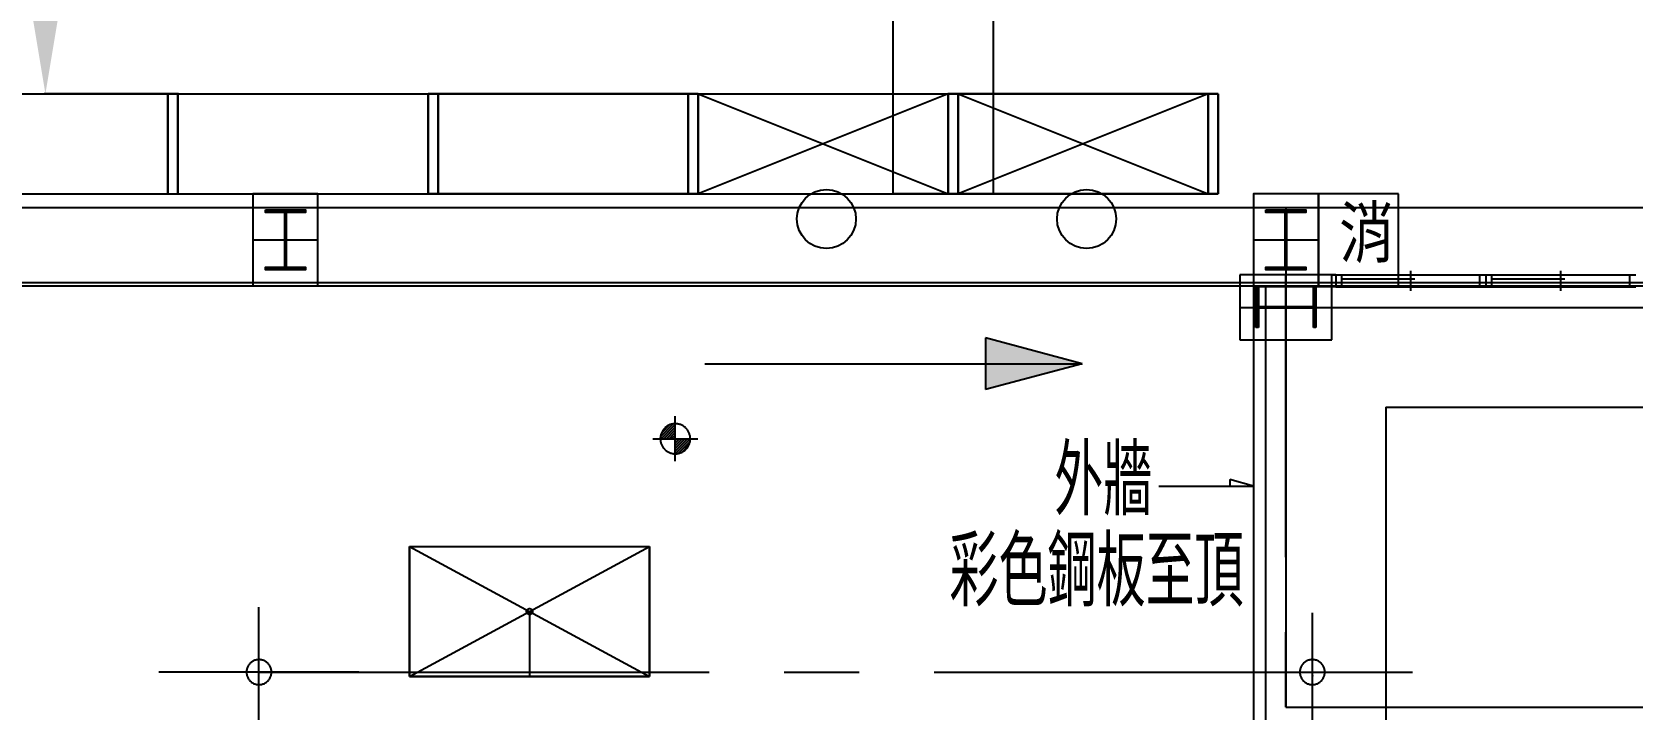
# Model space of a CAD drawing. Extents: x -40736 to 367926, y -65544 to 37405.
# Drawn here: x 352138 to 353738, y -50145 to -49468 of the extents above; entities that cross this region are included whole.
import ezdxf

# ---------------------------------------------------------------- set-up
doc = ezdxf.new("R2010")
doc.units = 0
doc.header["$LTSCALE"] = 600
doc.header["$MEASUREMENT"] = 0
doc.linetypes.add('CENTER2', pattern=[1.125, 0.75, -0.125, 0.125, -0.125])
doc.layers.get('0').update_dxf_attribs({"linetype": 'CONTINUOUS'})
doc.layers.get('DEFPOINTS').update_dxf_attribs({"linetype": 'CONTINUOUS'})
for name, color, linetype in [('1', 1, 'CONTINUOUS'), ('C6', 6, 'CONTINUOUS'), ('底圖', 253, 'CONTINUOUS'), ('消防箱', 121, 'CONTINUOUS'), ('線槽', 6, 'CONTINUOUS'), ('重型货架', 5, 'CONTINUOUS')]:
    doc.layers.add(name, color=color, linetype=linetype)
doc.styles.add('asd', font='KAIU.TTF', dxfattribs={"width": 0.8})
doc.styles.add('CHINESET', font='ISOCP.SHX', dxfattribs={"width": 0.7, "bigfont": 'CHINESET.SHX'})
doc.styles.get("Standard").update_dxf_attribs({"font": 'txt.shx', "width": 0.75, "bigfont": 'chineset.shx'})
doc.dimstyles.new('a', dxfattribs={"dimtxt": 100, "dimasz": 100, "dimexe": 1.25, "dimexo": 20, "dimtad": 1, "dimdec": 0, "dimdsep": 46, "dimtxsty": 'Standard', "dimcen": 2.5, "dimclrd": 3, "dimclre": 3, "dimclrt": 1, "dimadec": 0, "dimazin": 0, "dimtfac": 1, "dimtdec": 0, "dimtmove": 0, "dimatfit": 3, "dimfxl": 0, "dimarcsym": 0})

# ---------------------------------------------------------------- blocks, each defined once
blk = doc.blocks.new('*X413')
at = {"layer": 'C6', "color": 0}
for p, q in [((11763.7, 29453.8), (11764.5, 29454.6)), ((11763.7, 29452.9), (11765.3, 29454.6)), ((11764.6, 29452.1), (11767.1, 29454.6)), ((11765.5, 29452.1), (11768, 29454.6)), ((11767.3, 29452.1), (11769.8, 29454.6)), ((11768.1, 29452.1), (11770.6, 29454.6)), ((11769.9, 29452.1), (11772.4, 29454.6)), ((11770.8, 29452.1), (11773.3, 29454.6)), ((11772.6, 29452.1), (11775.1, 29454.6)), ((11773.4, 29452.1), (11775.9, 29454.6)), ((11775.2, 29452.1), (11777.7, 29454.6)), ((11776.1, 29452.1), (11778.6, 29454.6)), ((11777.9, 29452.1), (11780.4, 29454.6)), ((11778.7, 29452.1), (11781.2, 29454.6)), ((11780.5, 29452.1), (11783, 29454.6)), ((11781.4, 29452.1), (11783.9, 29454.6)), ((11782.9, 29451.8), (11785.7, 29454.6)), ((11782.9, 29450.9), (11786.5, 29454.6)), ((11782.9, 29449.1), (11784.5, 29450.7)), ((11782.9, 29448.2), (11784.5, 29449.8)), ((11782.9, 29446.5), (11784.5, 29448.1)), ((11782.9, 29445.6), (11784.5, 29447.2)), ((11785.8, 29452.1), (11788.3, 29454.6)), ((11786.7, 29452.1), (11789.2, 29454.6)), ((11788.5, 29452.1), (11791, 29454.6)), ((11789.4, 29452.1), (11791.9, 29454.6)), ((11791.1, 29452.1), (11793.6, 29454.6)), ((11792, 29452.1), (11794.5, 29454.6)), ((11793.8, 29452.1), (11796.3, 29454.6)), ((11794.7, 29452.1), (11797.2, 29454.6)), ((11796.4, 29452.1), (11798.9, 29454.6)), ((11797.3, 29452.1), (11799.8, 29454.6)), ((11799.1, 29452.1), (11801.6, 29454.6)), ((11800, 29452.1), (11802.5, 29454.6)), ((11801.7, 29452.1), (11803.7, 29454)), ((11802.6, 29452.1), (11803.7, 29453.1)), ((11782.9, 29443.8), (11784.5, 29445.4)), ((11782.9, 29442.9), (11784.5, 29444.5)), ((11782.9, 29441.2), (11784.5, 29442.8)), ((11782.9, 29440.3), (11784.5, 29441.9)), ((11782.9, 29438.5), (11784.5, 29440.1)), ((11782.9, 29437.6), (11784.5, 29439.2)), ((11782.9, 29435.9), (11784.5, 29437.5)), ((11782.9, 29435), (11784.5, 29436.6)), ((11782.9, 29433.2), (11784.5, 29434.8)), ((11782.9, 29432.3), (11784.5, 29433.9)), ((11782.9, 29430.6), (11784.5, 29432.2)), ((11782.9, 29429.7), (11784.5, 29431.3)), ((11782.9, 29427.9), (11784.5, 29429.5)), ((11782.9, 29427), (11784.5, 29428.6)), ((11782.9, 29425.3), (11784.5, 29426.9)), ((11782.9, 29424.4), (11784.5, 29426)), ((11782.9, 29422.6), (11784.5, 29424.2)), ((11782.9, 29421.7), (11784.5, 29423.3)), ((11782.9, 29420), (11784.5, 29421.6)), ((11782.9, 29419.1), (11784.5, 29420.7)), ((11782.9, 29417.3), (11784.5, 29418.9)), ((11782.9, 29416.4), (11784.5, 29418)), ((11782.9, 29414.6), (11784.5, 29416.2)), ((11782.9, 29413.8), (11784.5, 29415.4)), ((11782.9, 29412), (11784.5, 29413.6)), ((11782.9, 29411.1), (11784.5, 29412.7)), ((11782.9, 29409.3), (11784.5, 29410.9)), ((11782.9, 29408.5), (11784.5, 29410.1)), ((11782.9, 29406.7), (11784.5, 29408.3)), ((11782.9, 29405.8), (11784.5, 29407.4)), ((11782.9, 29404), (11784.5, 29405.6)), ((11782.9, 29403.2), (11784.5, 29404.8)), ((11782.9, 29401.4), (11784.5, 29403)), ((11782.9, 29400.5), (11784.5, 29402.1)), ((11782.9, 29398.7), (11784.5, 29400.3)), ((11782.9, 29397.9), (11784.5, 29399.5)), ((11763.7, 29395.4), (11765.3, 29397.1)), ((11763.7, 29394.6), (11766.2, 29397.1)), ((11765.4, 29394.6), (11767.9, 29397.1)), ((11766.3, 29394.6), (11768.8, 29397.1)), ((11768.1, 29394.6), (11770.6, 29397.1)), ((11769, 29394.6), (11771.5, 29397.1)), ((11770.7, 29394.6), (11773.2, 29397.1)), ((11771.6, 29394.6), (11774.1, 29397.1)), ((11773.4, 29394.6), (11775.9, 29397.1)), ((11774.3, 29394.6), (11776.8, 29397.1)), ((11776, 29394.6), (11778.5, 29397.1)), ((11776.9, 29394.6), (11779.4, 29397.1)), ((11778.7, 29394.6), (11781.2, 29397.1)), ((11779.6, 29394.6), (11782.1, 29397.1)), ((11781.3, 29394.6), (11784.5, 29397.7)), ((11782.2, 29394.6), (11784.7, 29397.1)), ((11784, 29394.6), (11786.5, 29397.1)), ((11784.9, 29394.6), (11787.4, 29397.1)), ((11786.7, 29394.6), (11789.2, 29397.1)), ((11787.5, 29394.6), (11790, 29397.1)), ((11789.3, 29394.6), (11791.8, 29397.1)), ((11790.2, 29394.6), (11792.7, 29397.1)), ((11792, 29394.6), (11794.5, 29397.1)), ((11792.8, 29394.6), (11795.3, 29397.1)), ((11794.6, 29394.6), (11797.1, 29397.1)), ((11795.5, 29394.6), (11798, 29397.1)), ((11797.3, 29394.6), (11799.8, 29397.1)), ((11798.1, 29394.6), (11800.6, 29397.1)), ((11799.9, 29394.6), (11802.4, 29397.1)), ((11800.8, 29394.6), (11803.3, 29397.1)), ((11802.6, 29394.6), (11803.7, 29395.7)), ((11803.4, 29394.6), (11803.7, 29394.8))]:
    blk.add_line(p, q, dxfattribs=at)
blk = doc.blocks.new('*U537')
at = {"color": 1, "linetype": 'Continuous'}
blk.add_line((-32.5, 0), (32.5, 0), dxfattribs=at)
at = {"color": 1}
blk.add_lwpolyline([(-32.5, -46), (32.5, -46), (32.5, 46), (-32.5, 46)], close=True, dxfattribs=at)
blk.add_lwpolyline([(-20, 30), (20, 30), (20, 27.5), (0.8, 27.5), (0.8, -27.5), (20, -27.5), (20, -30), (-20, -30), (-20, -27.5), (-0.8, -27.5), (-0.8, 27.5), (-20, 27.5), (-20, 30)], dxfattribs=at)
blk.add_blockref('*X413', (-11783.7, -29424.6), dxfattribs=at)
blk = doc.blocks.new('*U538')
at = {"color": 0, "linetype": 'ByBlock', "lineweight": -2}
blk.add_blockref('*U537', (0, -10000), dxfattribs=at)
blk = doc.blocks.new('*U531')
at = {"color": 0}
blk.add_blockref('*U538', (0, 5000), dxfattribs=at)
blk = doc.blocks.new('*U532')
at = {"layer": '1', "color": 0, "linetype": 'ByBlock', "lineweight": -2}
for p in [(4000, 0), (5000, 0)]:
    blk.add_blockref('*U531', p, dxfattribs=at)
blk = doc.blocks.new('A$C40B60668')
at = {"layer": '消防箱'}
for p, q in [((0, 92), (0, 0)), ((80, 92), (0, 92)), ((80, 0), (80, 92)), ((80, 0), (80, 92)), ((0, 0), (80, 0))]:
    blk.add_line(p, q, dxfattribs=at)
at = {"layer": '消防箱', "insert": (20.9, 78.4), "char_height": 50, "attachment_point": 1, "style": 'asd'}
blk.add_mtext_dynamic_manual_height_columns('消', width=33.596, gutter_width=500, heights=[0], dxfattribs=at)
blk = doc.blocks.new('*D636')
at = {"color": 3, "lineweight": -2}
for p, q in [((352284.4, -49079.8), (352150.1, -49079.8)), ((352151.3, -49179.8), (352151.3, -49429.8)), ((352284.4, -49529.8), (352150.1, -49529.8))]:
    blk.add_line(p, q, dxfattribs=at)
at = {"color": 3}
for points in [[(352134.7, -49179.8), (352168, -49179.8), (352151.3, -49079.8)], [(352134.7, -49429.8), (352168, -49429.8), (352151.3, -49529.8)]]:
    blk.add_solid(points, dxfattribs=at)
at = {"layer": 'DEFPOINTS', "color": 0}
for p in [(352304.4, -49079.8), (352151.3, -49529.8), (352304.4, -49529.8)]:
    blk.add_point(p, dxfattribs=at)
at = {"color": 1, "insert": (352100.7, -49304.8), "char_height": 100, "attachment_point": 5, "rotation": 90}
blk.add_mtext('450', dxfattribs=at)
blk = doc.blocks.new('A$C5BA835FB')
at = {"layer": '重型货架', "color": 2, "linetype": 'Continuous'}
for p, q in [((0, 100), (270, 100)), ((0, 100), (0, 0)), ((10, 100), (10, 0)), ((260, 0), (260, 100)), ((270, 0), (270, 100)), ((0, 0), (270, 0))]:
    blk.add_line(p, q, dxfattribs=at)
blk = doc.blocks.new('A$C280033E6')
at = {"layer": '重型货架', "linetype": 'Continuous'}
for p, q in [((-1, 100), (269, 100)), ((-1, 100), (-1, 0)), ((9, 100), (9, 0)), ((259, 0), (259, 100)), ((269, 0), (269, 100)), ((-1, 0), (269, 0))]:
    blk.add_line(p, q, dxfattribs=at)

msp = doc.modelspace()

# ---------------------------------------------------------------- linework, layer by layer
for p, q in [((352803.78957, -49529.79681), (353053.78957, -49629.79681)), ((353053.78957, -49529.79681), (352803.78957, -49629.79681)), ((353063.78957, -49529.79681), (353313.78957, -49629.79681)), ((353313.78957, -49529.79681), (353063.78957, -49629.79681))]:
    msp.add_line(p, q)
at = {"color": 0}
msp.add_lwpolyline([(360437.28956, -32043.29681), (348358.78957, -32043.29681), (348358.78957, -49721.79681), (360437.28956, -49721.79681)], close=True, dxfattribs=at)
for centre in [(352932.06794, -49654.91536), (353192.06794, -49654.91536)]:
    msp.add_circle(centre, 29.47939)
at = {"layer": '底圖', "color": 253}
for p, q in [((337391.29017, -49643.31765), (353391.28837, -49643.31765)), ((353391.28837, -49643.31765), (353391.28837, -50143.31765)), ((353391.28837, -49643.31765), (355391.28837, -49643.31765)), ((337466.29017, -49718.31765), (355466.28837, -49718.31765)), ((353090.96461, -49773.90412), (353090.96461, -49825.66793)), ((353187.55719, -49799.78602), (353090.96461, -49773.90412)), ((352810.39811, -49799.78602), (353187.55719, -49799.78602)), ((353187.55719, -49799.78602), (353090.96461, -49825.66793)), ((353491.28837, -49843.31765), (353491.28837, -52893.31765)), ((353491.28837, -49843.31765), (354291.28837, -49843.31765)), ((353391.28837, -50143.31765), (354391.28837, -50143.31765))]:
    msp.add_line(p, q, dxfattribs=at)
at = {"layer": '底圖', "linetype": 'CENTER2'}
for p, q in [((353516.28956, -49726.83166), (353516.28956, -49706.83166)), ((353666.28956, -49726.83166), (353666.28956, -49706.83166)), ((353437.28956, -49710.83166), (353345.28956, -49710.83166)), ((353345.28956, -49710.83166), (353345.28956, -49775.83166)), ((353358.78956, -49710.83166), (353358.78956, -50334.33166)), ((353441.28956, -49710.83166), (353358.78956, -49710.83166)), ((353441.28956, -49722.83166), (353358.78956, -49722.83166)), ((353361.28956, -49763.33166), (353361.28956, -49723.33166)), ((353361.28956, -49723.33166), (353363.78956, -49723.33166)), ((353363.78956, -49725.26886), (353361.85237, -49723.33166)), ((353363.78956, -49724.38498), (353362.73625, -49723.33166)), ((353363.78956, -49723.33166), (353363.78956, -49742.53166)), ((353370.78956, -49722.83166), (353370.78956, -50334.33166)), ((353391.28956, -49775.83166), (353391.28956, -49710.83166)), ((353418.78956, -49742.53166), (353418.78956, -49723.33166)), ((353418.78956, -49723.33166), (353421.28956, -49723.33166)), ((353421.28956, -49724.43255), (353420.18868, -49723.33166)), ((353421.28956, -49723.54867), (353421.07256, -49723.33166)), ((353421.28956, -49723.33166), (353421.28956, -49763.33166)), ((353437.28956, -49710.83166), (353441.28956, -49710.83166)), ((353437.28956, -49775.83166), (353437.28956, -49710.83166)), ((353441.28956, -49710.83166), (353441.28956, -49722.83166)), ((353441.28956, -49710.83166), (353591.28956, -49710.83166)), ((353441.28956, -49722.83166), (353591.28956, -49722.83166)), ((353447.28956, -49722.83166), (353447.28956, -49710.83166)), ((353447.28956, -49714.83166), (353520.28956, -49714.83166)), ((353585.28956, -49718.83166), (353512.28956, -49718.83166)), ((353585.28956, -49722.83166), (353585.28956, -49710.83166)), ((353591.28956, -49710.83166), (353591.28956, -49722.83166)), ((353591.28956, -49710.83166), (353591.28956, -49722.83166)), ((353591.28956, -49710.83166), (353741.28956, -49710.83166)), ((353591.28956, -49722.83166), (353741.28956, -49722.83166)), ((353597.28956, -49722.83166), (353597.28956, -49710.83166)), ((353597.28956, -49714.83166), (353670.28956, -49714.83166)), ((353735.28956, -49718.83166), (353662.28956, -49718.83166)), ((353735.28956, -49722.83166), (353735.28956, -49710.83166)), ((353363.78956, -49727.03663), (353361.28956, -49724.53663)), ((353363.78956, -49727.92051), (353361.28956, -49725.42051)), ((353363.78956, -49729.68828), (353361.28956, -49727.18828)), ((353363.78956, -49730.57216), (353361.28956, -49728.07216)), ((353363.78956, -49732.33993), (353361.28956, -49729.83993)), ((353363.78956, -49733.22381), (353361.28956, -49730.72381)), ((353363.78956, -49734.99158), (353361.28956, -49732.49158)), ((353363.78956, -49735.87546), (353361.28956, -49733.37546)), ((353363.78956, -49737.64323), (353361.28956, -49735.14323)), ((353363.78956, -49738.52711), (353361.28956, -49736.02711)), ((353363.78956, -49740.29488), (353361.28956, -49737.79488)), ((353363.78956, -49741.17876), (353361.28956, -49738.67876)), ((353421.28956, -49726.20032), (353418.78956, -49723.70032)), ((353421.28956, -49727.0842), (353418.78956, -49724.5842)), ((353421.28956, -49728.85197), (353418.78956, -49726.35197)), ((353421.28956, -49729.73585), (353418.78956, -49727.23585)), ((353421.28956, -49731.50362), (353418.78956, -49729.00362)), ((353421.28956, -49732.3875), (353418.78956, -49729.8875)), ((353421.28956, -49734.15527), (353418.78956, -49731.65527)), ((353421.28956, -49735.03915), (353418.78956, -49732.53915)), ((353421.28956, -49736.80692), (353418.78956, -49734.30692)), ((353421.28956, -49737.6908), (353418.78956, -49735.1908)), ((353421.28956, -49739.45857), (353418.78956, -49736.95857)), ((353421.28956, -49740.34245), (353418.78956, -49737.84245)), ((353345.28956, -49743.33166), (353437.28956, -49743.33166)), ((353364.9747, -49744.13166), (353361.28956, -49740.44653)), ((353364.09081, -49744.13166), (353361.28956, -49741.33041)), ((353363.78956, -49745.59818), (353361.28956, -49743.09818)), ((353363.78956, -49746.48206), (353361.28956, -49743.98206)), ((353363.78956, -49748.24983), (353361.28956, -49745.74983)), ((353363.78956, -49749.13371), (353361.28956, -49746.63371)), ((353363.78956, -49750.90148), (353361.28956, -49748.40148)), ((353363.78956, -49751.78537), (353361.28956, -49749.28537)), ((353363.78956, -49753.55313), (353361.28956, -49751.05313)), ((353363.78956, -49754.43702), (353361.28956, -49751.93702)), ((353363.78956, -49756.20478), (353361.28956, -49753.70478)), ((353363.78956, -49757.08867), (353361.28956, -49754.58867)), ((353363.78956, -49742.53166), (353418.78956, -49742.53166)), ((353418.78956, -49744.13166), (353363.78956, -49744.13166)), ((353363.78956, -49744.13166), (353363.78956, -49763.33166)), ((353366.74247, -49744.13166), (353365.14247, -49742.53166)), ((353367.62635, -49744.13166), (353366.02635, -49742.53166)), ((353369.39412, -49744.13166), (353367.79412, -49742.53166)), ((353370.278, -49744.13166), (353368.678, -49742.53166)), ((353372.04577, -49744.13166), (353370.44577, -49742.53166)), ((353372.92965, -49744.13166), (353371.32965, -49742.53166)), ((353374.69742, -49744.13166), (353373.09742, -49742.53166)), ((353375.5813, -49744.13166), (353373.9813, -49742.53166)), ((353377.34907, -49744.13166), (353375.74907, -49742.53166)), ((353378.23295, -49744.13166), (353376.63295, -49742.53166)), ((353380.00072, -49744.13166), (353378.40072, -49742.53166)), ((353380.8846, -49744.13166), (353379.2846, -49742.53166)), ((353382.65237, -49744.13166), (353381.05237, -49742.53166)), ((353383.53625, -49744.13166), (353381.93625, -49742.53166)), ((353385.30402, -49744.13166), (353383.70402, -49742.53166)), ((353386.1879, -49744.13166), (353384.5879, -49742.53166)), ((353387.95567, -49744.13166), (353386.35567, -49742.53166)), ((353388.83955, -49744.13166), (353387.23955, -49742.53166)), ((353390.60732, -49744.13166), (353389.00732, -49742.53166)), ((353391.4912, -49744.13166), (353389.8912, -49742.53166)), ((353391.28956, -49743.33166), (357391.28956, -49743.33166)), ((353391.28956, -51343.33166), (353391.28956, -49743.33166)), ((353393.25897, -49744.13166), (353391.65897, -49742.53166)), ((353394.14285, -49744.13166), (353392.54285, -49742.53166)), ((353395.91062, -49744.13166), (353394.31062, -49742.53166)), ((353396.7945, -49744.13166), (353395.1945, -49742.53166)), ((353398.56227, -49744.13166), (353396.96227, -49742.53166)), ((353399.44615, -49744.13166), (353397.84615, -49742.53166)), ((353401.21392, -49744.13166), (353399.61392, -49742.53166)), ((353402.0978, -49744.13166), (353400.4978, -49742.53166)), ((353403.86557, -49744.13166), (353402.26557, -49742.53166)), ((353404.74945, -49744.13166), (353403.14945, -49742.53166)), ((353406.51722, -49744.13166), (353404.91722, -49742.53166)), ((353407.40111, -49744.13166), (353405.80111, -49742.53166)), ((353409.16887, -49744.13166), (353407.56887, -49742.53166)), ((353410.05276, -49744.13166), (353408.45276, -49742.53166)), ((353411.82052, -49744.13166), (353410.22052, -49742.53166)), ((353412.70441, -49744.13166), (353411.10441, -49742.53166)), ((353414.47217, -49744.13166), (353412.87217, -49742.53166)), ((353415.35606, -49744.13166), (353413.75606, -49742.53166)), ((353417.12382, -49744.13166), (353415.52382, -49742.53166)), ((353418.00771, -49744.13166), (353416.40771, -49742.53166)), ((353421.28956, -49745.64576), (353418.17547, -49742.53166)), ((353421.28956, -49742.11022), (353418.78956, -49739.61022)), ((353421.28956, -49742.9941), (353418.78956, -49740.4941)), ((353421.28956, -49744.76187), (353418.78956, -49742.26187)), ((353418.78956, -49763.33166), (353418.78956, -49744.13166)), ((353421.28956, -49747.41352), (353418.78956, -49744.91352)), ((353421.28956, -49748.29741), (353418.78956, -49745.79741)), ((353421.28956, -49750.06517), (353418.78956, -49747.56517)), ((353421.28956, -49750.94906), (353418.78956, -49748.44906)), ((353421.28956, -49752.71682), (353418.78956, -49750.21682)), ((353421.28956, -49753.60071), (353418.78956, -49751.10071)), ((353421.28956, -49755.36847), (353418.78956, -49752.86847)), ((353421.28956, -49756.25236), (353418.78956, -49753.75236)), ((353363.78956, -49758.85643), (353361.28956, -49756.35643)), ((353363.78956, -49759.74032), (353361.28956, -49757.24032)), ((353363.78956, -49761.50808), (353361.28956, -49759.00808)), ((353363.78956, -49762.39197), (353361.28956, -49759.89197)), ((353362.96149, -49763.33166), (353361.28956, -49761.65973)), ((353362.07761, -49763.33166), (353361.28956, -49762.54362)), ((353363.78956, -49763.33166), (353361.28956, -49763.33166)), ((353421.28956, -49758.02012), (353418.78956, -49755.52012)), ((353421.28956, -49758.90401), (353418.78956, -49756.40401)), ((353421.28956, -49760.67177), (353418.78956, -49758.17177)), ((353421.28956, -49761.55566), (353418.78956, -49759.05566)), ((353421.28956, -49763.32342), (353418.78956, -49760.82342)), ((353420.41392, -49763.33166), (353418.78956, -49761.70731)), ((353421.28956, -49763.33166), (353418.78956, -49763.33166)), ((353345.28956, -49775.83166), (353437.28956, -49775.83166)), ((352766.11184, -49872.74297), (352778.92648, -49859.92834)), ((352766.71822, -49874.78824), (352780.97175, -49860.53472)), ((352767.08449, -49869.11868), (352775.30218, -49860.90098)), ((352769.36988, -49874.78824), (352780.97175, -49863.18637)), ((352772.02153, -49874.78824), (352780.97175, -49865.83802)), ((352780.97175, -49859.78824), (352780.97175, -49852.28824)), ((352780.97175, -49874.78824), (352780.97175, -49859.78824)), ((352758.47175, -49874.78824), (352765.97175, -49874.78824)), ((352765.97175, -49874.78824), (352780.97175, -49874.78824)), ((352774.67318, -49874.78824), (352780.97175, -49868.48967)), ((352777.32483, -49874.78824), (352780.97175, -49871.14132)), ((352779.97648, -49874.78824), (352780.97175, -49873.79297)), ((352780.97175, -49889.78824), (352780.97175, -49874.78824)), ((352780.97175, -49874.78824), (352795.88638, -49874.78824)), ((352780.97175, -49876.44462), (352782.62813, -49874.78824)), ((352780.97175, -49879.09627), (352785.27978, -49874.78824)), ((352780.97175, -49881.74792), (352787.93143, -49874.78824)), ((352780.97175, -49884.39957), (352790.58308, -49874.78824)), ((352780.97175, -49887.05122), (352793.23473, -49874.78824)), ((352780.97175, -49889.70287), (352795.88638, -49874.78824)), ((352783.80876, -49889.51751), (352795.70102, -49877.62525)), ((352787.86998, -49888.10795), (352794.29145, -49881.68647)), ((352795.88638, -49874.78824), (352795.97151, -49874.70311)), ((352795.88638, -49874.78824), (352803.47175, -49874.78824)), ((352780.88662, -49889.788), (352780.97175, -49889.70287)), ((352780.88662, -49889.788), (352780.97175, -49889.70287)), ((352780.97175, -49897.28824), (352780.97175, -49889.78824)), ((353264.48048, -49922.31089), (353358.78956, -49922.31089)), ((353358.78956, -49922.31089), (353335.19852, -49915.60086)), ((353335.19852, -49915.60086), (353335.19852, -49922.31089)), ((352515.29983, -49982.67083), (352515.29983, -50112.67083)), ((352515.29983, -49982.67083), (352755.29983, -49982.67083)), ((352515.29983, -50112.67083), (352515.29983, -49982.67083)), ((352515.29983, -49982.67083), (352755.29983, -50112.67083)), ((352515.29983, -50112.67083), (352755.29983, -49982.67083)), ((352755.29983, -50112.67083), (352755.29983, -49982.67083)), ((352755.29983, -49982.67083), (352755.29983, -50112.67083)), ((352364.77426, -50343.33166), (352364.77426, -50043.34478)), ((352635.29983, -50047.67083), (352635.29983, -50112.67083)), ((353417.77425, -50343.33166), (353417.77425, -50048.98847)), ((352464.77426, -50108.22282), (352264.77426, -50108.22282)), ((352364.77426, -50108.22282), (353417.77425, -50108.22282)), ((352515.29983, -50112.67083), (352755.29983, -50112.67083)), ((352755.29983, -50112.67083), (352515.29983, -50112.67083)), ((353317.77425, -50108.22282), (353517.77425, -50108.22282))]:
    msp.add_line(p, q, dxfattribs=at)
for centre, major_axis, start_param, end_param in [((352780.97175, -49874.78824), (-10.6066, 10.6066), -0.7853981634, 0.7853981634), ((352780.97175, -49874.78824), (-10.6066, 10.6066), 3.926990817, 5.4977871438), ((352780.97175, -49874.78824), (10.6066, 10.6066), 2.3561944902, 3.926990817), ((352780.97175, -49874.78824), (-10.6066, 10.6066), 2.350519121, 3.926990817), ((352635.29983, -50047.67083), (-2.12132, 2.12132), -0.7853981634, 5.4977871438), ((352364.77426, -50108.22282), (8.83883, 8.83883), 5.4977871439, 8.6393797975), ((353417.77425, -50108.22282), (8.83883, 8.83883), 5.4977871438, 8.6393797974), ((352364.77426, -50108.22282), (8.83883, 8.83883), 2.3561944903, 5.4977871439), ((353417.77425, -50108.22282), (8.83883, 8.83883), 2.3561944902, 5.4977871438)]:
    msp.add_ellipse(centre, major_axis=major_axis, ratio=1, start_param=start_param, end_param=end_param, dxfattribs=at)
msp.add_point((353417.78956, -50111.86181), dxfattribs=at)
at = {"layer": '底圖', "color": 253}
msp.add_solid([(353090.96461, -49773.90412), (353090.96461, -49825.66793), (353187.55719, -49799.78602)], dxfattribs=at)
at = {"layer": '線槽'}
msp.add_lwpolyline([(353098.78957, -49629.79681), (352998.78957, -49629.79681), (352998.78957, -40675.79681), (353098.78957, -40675.79681)], close=True, dxfattribs=at)

# ---------------------------------------------------------------- block references
for p in [(352013.78954, -49629.79677), (352273.78954, -49629.79677), (352793.78954, -49629.79677)]:
    msp.add_blockref('A$C5BA835FB', p)
at = {"xscale": -1}
for p in [(352803.7896, -49629.79677), (353323.7896, -49629.79677)]:
    msp.add_blockref('A$C5BA835FB', p, dxfattribs=at)
at = {"layer": '1', "color": 0}
msp.add_blockref('*U532', (348391.28957, -44675.79681), dxfattribs=at)
at = {"layer": '消防箱', "color": 111}
msp.add_blockref('A$C40B60668', (353423.78952, -49721.79702), dxfattribs=at)
at = {"layer": '重型货架', "color": 0, "linetype": 'Continuous'}
for p in [(352014.78886, -49629.79699), (352274.78886, -49629.79699), (352534.78886, -49629.79699), (352794.78886, -49629.79699), (353054.78886, -49629.79699)]:
    msp.add_blockref('A$C280033E6', p, dxfattribs=at)

# ---------------------------------------------------------------- texts
at = {"layer": '底圖', "linetype": 'CENTER2', "style": 'CHINESET', "width": 0.7}
for s, p in [('外牆', (353159.75935, -49951.4001)), ('彩色鋼板至頂', (353055.03822, -50042.54627))]:
    msp.add_text(s, height=70, dxfattribs=at).set_placement(p)

# ---------------------------------------------------------------- dimensions: what is measured, and where the dimension line sits
dim = msp.add_linear_dim(base=(352151.32508, -49529.79681), p1=(352304.38689, -49079.79681), p2=(352304.38689, -49529.79681), angle=90, dimstyle='a', override={"dimarcsym": 1})
dim.commit()
dim.dimension.update_dxf_attribs({"geometry": '*D636', "text_midpoint": (352100.70008, -49304.79681)})

doc.saveas('drawing.dxf')
